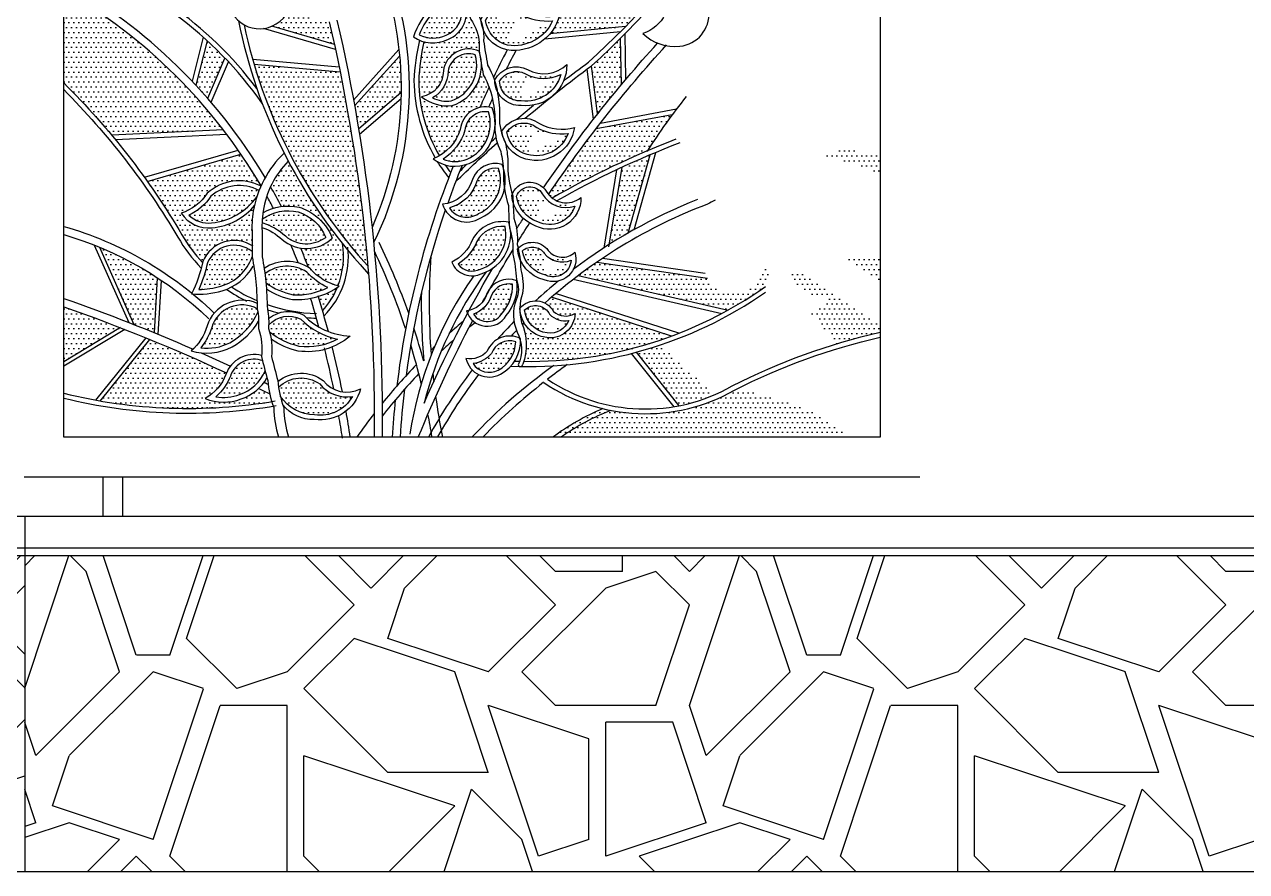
# Model space of a CAD drawing. Extents: x -6708 to 51378, y -17661 to 34250.
# Drawn here: x 40178 to 41725, y 3709 to 4782 of the extents above; entities that cross this region are included whole.
import ezdxf

# ---------------------------------------------------------------- set-up
doc = ezdxf.new("R2010")
doc.units = 0
doc.header["$LTSCALE"] = 5
doc.header["$MEASUREMENT"] = 0
for name, color, linetype in [('0-BCA', 33, 'CONTINUOUS'), ('0-HATCH', 8, 'CONTINUOUS'), ('1', 1, 'CONTINUOUS'), ('MET', 2, 'CONTINUOUS')]:
    doc.layers.add(name, color=color, linetype=linetype)
pattern_1 = [(0, (12084.568, 8246.9115), (3.125, 6.25), [0, -6.25])]

msp = doc.modelspace()

# ---------------------------------------------------------------- hatches: boundary and pattern name
at = {"layer": '0-HATCH'}
h = msp.add_hatch(dxfattribs=at)
h.set_pattern_fill('GRAVEL', color=256, scale=600, angle=45, style=0)
h.set_pattern_definition([(135, (71954.3, 9161.4), (-6e-14, 848.528), [180, -420]), (135, (71742.2, 9458.4), (-6e-14, 848.528), [150, -450]), (135, (71784.6, 9458.4), (-6e-14, 848.528), [120, -480]), (135, (72017.96, 9437.2), (-6e-14, 848.528), [90, -90, 120, -300]), (135, (72039.17, 9458.4), (-6e-14, 848.528), [120, -30, 150, -300]), (135, (72314.94, 9352.35), (-6e-14, 848.528), [150, -450]), (135, (71933.1, 9776.6), (-6e-14, 848.528), [150, -450]), (45, (72124, 9161.4), (848.528, 1e-13), [90, -510]), (45, (72378.6, 9543.27), (848.528, 1e-13), [60, -540]), (45, (71954.3, 9161.4), (848.528, 1e-13), [90, -510]), (45, (72293.7, 9585.7), (848.528, 1e-13), [30, -570]), (45, (72102.8, 9437.2), (848.528, 1e-13), [90, -510]), (45, (71911.9, 9331.13), (848.528, 1e-13), [150, -450]), (45, (72166.45, 9670.54), (848.528, 1e-13), [90, -510]), (45, (71954.3, 9543.27), (848.528, 1e-13), [120, -480]), (45, (71933.1, 9564.5), (848.528, 1e-13), [120, -480]), (45, (71699.76, 9416), (848.528, 1e-13), [60, -540]), (45, (71699.76, 9543.27), (848.528, 1e-13), [150, -450]), (90, (72039.17, 9161.43), (424.264, 424.264), [254.558, -593.97]), (90, (72017.96, 9225.07), (424.264, 424.264), [127.279, -721.249]), (90, (72060.4, 9649.33), (424.264, 424.264), [169.706, -678.823]), (90, (72081.6, 9670.54), (424.264, 424.264), [127.279, -721.249]), (7e-15, (72187.66, 9479.63), (424.264, -424.264), [42.427, -806.102]), (7e-15, (72039.17, 9161.43), (424.264, -424.264), [84.853, -763.676]), (7e-15, (72039.17, 9416), (424.264, -424.264), [84.853, -763.676]), (7e-15, (72039.17, 9628.1), (424.264, -424.264), [84.853, -763.676]), (7e-15, (71996.74, 9840.25), (424.264, -424.264), [127.279, -721.249]), (7e-15, (71975.53, 9819.04), (424.264, -424.264), [84.853, -763.676]), (7e-15, (72039.17, 9840.25), (424.264, -424.264), [84.853, -763.676]), (7e-15, (71784.6, 9331.13), (424.264, -424.264), [127.279, -721.249]), (108.43495, (71911.9, 9712.97), (-424.264, 424.264), [67.08, -1274.561]), (108.43495, (71911.9, 9500.84), (-424.264, 424.264), [67.08, -1274.561]), (108.43495, (72187.66, 9479.63), (-424.264, 424.264), [134.16, -1207.481]), (108.43495, (72272.51, 9606.9), (-424.264, 424.264), [134.16, -1207.481]), (108.43495, (72166.45, 9500.84), (-424.264, 424.264), [134.16, -1207.481]), (108.43495, (71996.74, 9840.25), (-424.264, 424.264), [134.16, -1207.481]), (108.43495, (72187.66, 9225.07), (-424.264, 424.264), [201.246, -1140.395]), (108.43495, (72208.87, 9246.28), (-424.264, 424.264), [201.246, -1140.395]), (108.43495, (72378.58, 9415.99), (-424.264, 424.264), [201.246, -1140.395]), (71.56505, (72145.23, 9606.9), (424.264, 424.264), [67.08, -1274.561]), (71.56505, (71933.1, 9776.6), (424.264, 424.264), [67.08, -805.001, 134.16, -335.4]), (71.56505, (71933.1, 9691.76), (424.264, 424.264), [134.16, -1207.481]), (71.56505, (72230.1, 9479.63), (424.264, 424.264), [134.16, -1207.481]), (71.56505, (72251.3, 9458.4), (424.264, 424.264), [134.16, -1207.481]), (71.56505, (72145.23, 9649.33), (424.264, 424.264), [201.246, -1140.395]), (18.43495, (72145.23, 9437.2), (424.264, 424.264), [67.08, -1274.561]), (18.43495, (71827.04, 9670.54), (424.264, 424.264), [67.08, -1274.561]), (18.43495, (71784.6, 9458.4), (424.264, 424.264), [134.16, -1207.481]), (18.43495, (71827.04, 9458.4), (424.264, 424.264), [134.16, -1207.481]), (18.43495, (72081.6, 9797.82), (424.264, 424.264), [134.16, -1207.481]), (18.43495, (72208.87, 9246.28), (424.264, 424.264), [134.16, -1207.481]), (18.43495, (71827.04, 9288.7), (424.264, 424.264), [201.246, -1140.395]), (341.56505, (71933.1, 9691.76), (424.264, -424.264), [134.16, -1207.481]), (341.56505, (71890.68, 9691.76), (424.264, -424.264), [134.16, -1207.481]), (341.56505, (71996.74, 9161.43), (424.264, -424.264), [67.08, -1274.561]), (341.56505, (72039.17, 9458.4), (424.264, -424.264), [67.08, -1274.561]), (341.56505, (72081.6, 9670.54), (424.264, -424.264), [67.08, -1274.561])])
h.paths.add_polyline_path([(39677.4, 4109.5), (39777.9, 4109.5), (39777.9, 3709.5), (39677.4, 3709.5)])
h.paths.add_polyline_path([(40077.9, 4109.5), (40178.5, 4109.5), (40178.5, 3709.5), (40077.9, 3709.5)])
h = msp.add_hatch(dxfattribs=at)
h.set_pattern_fill('GRAVEL', color=256, scale=600, angle=45, style=0)
h.set_pattern_definition([(45, (12169.4, 8331.76), (6e-14, 848.528), [180, -420]), (45, (12381.55, 8628.75), (6e-14, 848.528), [150, -450]), (45, (12339.1, 8628.75), (6e-14, 848.528), [120, -480]), (45, (12105.8, 8607.54), (6e-14, 848.528), [90, -90, 120, -300]), (45, (12084.57, 8628.75), (6e-14, 848.528), [120, -30, 150, -300]), (45, (11808.8, 8522.7), (6e-14, 848.528), [150, -450]), (45, (12190.63, 8946.95), (6e-14, 848.528), [150, -450]), (135, (11999.7, 8331.76), (-848.528, 1e-13), [90, -510]), (135, (11745.16, 8713.6), (-848.528, 1e-13), [60, -540]), (135, (12169.4, 8331.76), (-848.528, 1e-13), [90, -510]), (135, (11830, 8756), (-848.528, 1e-13), [30, -570]), (135, (12020.9, 8607.54), (-848.528, 1e-13), [90, -510]), (135, (12211.85, 8501.47), (-848.528, 1e-13), [150, -450]), (135, (11957.3, 8840.9), (-848.528, 1e-13), [90, -510]), (135, (12169.4, 8713.6), (-848.528, 1e-13), [120, -480]), (135, (12190.63, 8734.8), (-848.528, 1e-13), [120, -480]), (135, (12424, 8586.3), (-848.528, 1e-13), [60, -540]), (135, (12424, 8713.6), (-848.528, 1e-13), [150, -450]), (90, (12084.57, 8331.76), (-424.264, 424.264), [254.558, -593.97]), (90, (12105.8, 8395.4), (-424.264, 424.264), [127.279, -721.249]), (90, (12063.36, 8819.67), (-424.264, 424.264), [169.706, -678.823]), (90, (12042.14, 8840.9), (-424.264, 424.264), [127.279, -721.249]), (180, (11936.08, 8649.96), (-424.264, -424.264), [42.427, -806.102]), (180, (12084.57, 8331.76), (-424.264, -424.264), [84.853, -763.676]), (180, (12084.57, 8586.32), (-424.264, -424.264), [84.853, -763.676]), (180, (12084.57, 8798.45), (-424.264, -424.264), [84.853, -763.676]), (180, (12127, 9010.6), (-424.264, -424.264), [127.279, -721.249]), (180, (12148.2, 8989.37), (-424.264, -424.264), [84.853, -763.676]), (180, (12084.57, 9010.6), (-424.264, -424.264), [84.853, -763.676]), (180, (12339.13, 8501.47), (-424.264, -424.264), [127.279, -721.249]), (71.56505, (12211.85, 8883.3), (424.264, 424.264), [67.08, -1274.561]), (71.56505, (12211.85, 8671.18), (424.264, 424.264), [67.08, -1274.561]), (71.56505, (11936.08, 8649.96), (424.264, 424.264), [134.16, -1207.481]), (71.56505, (11851.22, 8777.24), (424.264, 424.264), [134.16, -1207.481]), (71.56505, (11957.3, 8671.18), (424.264, 424.264), [134.16, -1207.481]), (71.56505, (12127, 9010.6), (424.264, 424.264), [134.16, -1207.481]), (71.56505, (11936.08, 8395.4), (424.264, 424.264), [201.246, -1140.395]), (71.56505, (11914.86, 8416.62), (424.264, 424.264), [201.246, -1140.395]), (71.56505, (11745.16, 8586.32), (424.264, 424.264), [201.246, -1140.395]), (108.43495, (11978.5, 8777.24), (-424.264, 424.264), [67.08, -1274.561]), (108.43495, (12190.63, 8946.95), (-424.264, 424.264), [67.08, -805.001, 134.16, -335.4]), (108.43495, (12190.63, 8862.1), (-424.264, 424.264), [134.16, -1207.481]), (108.43495, (11893.65, 8649.96), (-424.264, 424.264), [134.16, -1207.481]), (108.43495, (11872.44, 8628.75), (-424.264, 424.264), [134.16, -1207.481]), (108.43495, (11978.5, 8819.67), (-424.264, 424.264), [201.246, -1140.395]), (161.56505, (11978.5, 8607.54), (-424.264, 424.264), [67.08, -1274.561]), (161.56505, (12296.7, 8840.88), (-424.264, 424.264), [67.08, -1274.561]), (161.56505, (12339.13, 8628.75), (-424.264, 424.264), [134.16, -1207.481]), (161.56505, (12296.7, 8628.75), (-424.264, 424.264), [134.16, -1207.481]), (161.56505, (12042.14, 8968.16), (-424.264, 424.264), [134.16, -1207.481]), (161.56505, (11914.86, 8416.62), (-424.264, 424.264), [134.16, -1207.481]), (161.56505, (12296.7, 8459.04), (-424.264, 424.264), [201.246, -1140.395]), (198.43495, (12190.63, 8862.1), (-424.264, -424.264), [134.16, -1207.481]), (198.43495, (12233.06, 8862.1), (-424.264, -424.264), [134.16, -1207.481]), (198.43495, (12127, 8331.76), (-424.264, -424.264), [67.08, -1274.561]), (198.43495, (12084.57, 8628.75), (-424.264, -424.264), [67.08, -1274.561]), (198.43495, (12042.14, 8840.88), (-424.264, -424.264), [67.08, -1274.561])])
h.paths.add_polyline_path([(40178.5, 4109.5), (40178.5, 3709.5), (43677.4, 3709.5), (43677.4, 4109.5)])
at = {"layer": 'MET'}
h = msp.add_hatch(dxfattribs=at)
h.set_pattern_fill('DOTS', color=256, scale=100, style=0)
h.set_pattern_definition(pattern_1)
h.paths.add_polyline_path([(40979.3, 4823.6), (40826, 4795, 0.000296), (40825.4, 4794, 0.102783), (40855.4, 4793.7, -0.111165), (40843.2, 4770.4), (40938.8, 4779.4, 0.015604)])
h.paths.add_polyline_path([(41079.3, 4963.7), (40945.9, 4955.8, 0.010349), (40918.6, 4924.6), (41059.1, 4930.8, 0.010066)])
h.paths.add_polyline_path([(41156.7, 5130.6, 0.053262), (40988.8, 4999.8), (41108.9, 5018, 0.031871)])
h = msp.add_hatch(dxfattribs=at)
h.set_pattern_fill('DOTS', scale=100, style=0)
h.set_pattern_definition(pattern_1)
edge = h.paths.add_edge_path()
edge.add_arc((40792.2, 4357.2), 24.5, 71.5768, 160.3033)
edge.add_arc((40742.4, 4387.2), 34.4, 275.7529, 320.8708, ccw=False)
edge.add_arc((40766.3, 4365.8), 24.2, 212.2523, 298.1657)
edge.add_arc((40758, 4381.5), 41.9, 298.0731, 358.5435)
edge = h.paths.add_edge_path()
edge.add_arc((40825, 4406.4), 19.8, 26.1456, 133.9812, ccw=False)
edge.add_arc((40863, 4435.8), 29, 225.6729, 278.075)
edge.add_arc((40843.5, 4416.7), 25.4, 261.6893, 337.9388, ccw=False)
edge.add_arc((40843.3, 4423.6), 32.3, 185.3549, 263.8417, ccw=False)
edge = h.paths.add_edge_path()
edge.add_arc((40821, 4481.9), 18.5, 34.7628, 132.7768, ccw=False)
edge.add_arc((40858.9, 4510.4), 29, 218.2828, 292.3511)
edge.add_arc((40847.2, 4485.3), 22.8, 245.8707, 355.6218, ccw=False)
edge.add_arc((40846.4, 4502.1), 38.6, 189.9909, 257.211, ccw=False)
edge = h.paths.add_edge_path()
edge.add_arc((40790.9, 4430), 23.6, 77.867, 156.4098)
edge.add_arc((40734.4, 4449.6), 36.3, 289.1803, 343.7899, ccw=False)
edge.add_arc((40764.1, 4427.5), 21.6, 214.3541, 330.787)
edge.add_arc((40744.4, 4451), 51.5, 318.5729, 362.2749)
edge = h.paths.add_edge_path()
edge.add_arc((40782.8, 4489.9), 36.5, 84.292, 151.3415)
edge.add_arc((40694.8, 4529.6), 60.2, 302.3873, 338.3712, ccw=False)
edge.add_arc((40744.8, 4491.9), 22.1, 216.6058, 298.1262)
edge.add_arc((40741.2, 4516.5), 46.2, 287.5358, 372.1232)
edge = h.paths.add_edge_path()
edge.add_arc((40817.9, 4558.2), 18.2, 31.6944, 158.7938, ccw=False)
edge.add_arc((40863.8, 4585.3), 35.1, 209.9539, 288.287)
edge.add_arc((40842.8, 4562.3), 33.6, 243.2441, 342.116, ccw=False)
edge.add_arc((40840.9, 4570.5), 40.4, 188.1268, 250.9374, ccw=False)
edge = h.paths.add_edge_path()
edge.add_arc((40774, 4575.6), 24.5, 80.198, 160.4093)
edge.add_arc((40703.3, 4597.9), 49.6, 284.6699, 343.5005, ccw=False)
edge.add_arc((40737.9, 4564.2), 26.3, 212.9125, 304.51)
edge.add_arc((40735, 4584.7), 45.7, 292.9115, 379.2699)
edge = h.paths.add_edge_path()
edge.add_arc((40810.3, 4631.3), 26.1, 50.9417, 146.4228, ccw=False)
edge.add_arc((40858.4, 4709.3), 65.8, 241.3063, 276.7007)
edge.add_arc((40825.9, 4658.6), 42.8, 254.3449, 339.8674, ccw=False)
edge.add_arc((40823, 4651.2), 34.8, 189.0064, 255.7128, ccw=False)
edge = h.paths.add_edge_path()
edge.add_arc((40761.4, 4645.8), 25.9, 81.1666, 174.8095)
edge.add_arc((40673.7, 4666.4), 64.5, 302.039, 343.5829, ccw=False)
edge.add_arc((40723.3, 4647.2), 38.7, 246.6656, 293.4272)
edge.add_arc((40719.1, 4656.3), 48.7, 293.6978, 378.0338)
edge = h.paths.add_edge_path()
edge.add_arc((40800.9, 4697.2), 25.2, 63.4248, 148.4833, ccw=False)
edge.add_arc((40835.5, 4761.3), 47.6, 240.683, 296.8199)
edge.add_arc((40812.7, 4731), 46, 262.8804, 344.6489, ccw=False)
edge.add_arc((40805.4, 4711.3), 26, 182.014, 273.4981, ccw=False)
edge = h.paths.add_edge_path()
edge.add_arc((40740.3, 4718.8), 26.3, 71.4014, 171.2686)
edge.add_arc((40674.7, 4723.5), 39.6, 299.7351, 359.1111, ccw=False)
edge.add_arc((40713.6, 4731.7), 46.8, 245.8155, 275.6657)
edge.add_arc((40702.4, 4730.6), 48.1, 289.1317, 375.8481)
edge = h.paths.add_edge_path()
edge.add_arc((40722.6, 4758.4), 48.3, 80.7215, 120.5242)
edge.add_arc((40760.5, 4737.1), 88.6, 134.7962, 158.931)
edge.add_arc((40694.9, 4802.6), 37.8, 242.9832, 296.3684)
edge.add_arc((40701.3, 4797.2), 30.3, 290.0811, 376.8318)
edge = h.paths.add_edge_path()
edge.add_arc((40785.9, 4777.1), 26.1, 43.1749, 157.2066, ccw=False)
edge.add_arc((40841.1, 4866.2), 79.9, 243.0519, 273.8288)
edge.add_arc((40797.5, 4809.2), 54, 261.6878, 335.0862, ccw=False)
edge.add_arc((40798.6, 4791.9), 37.1, 187.1713, 256.0957, ccw=False)
edge = h.paths.add_edge_path()
edge.add_arc((40765.8, 4851.9), 28.4, 53.8953, 190.5436, ccw=False)
edge.add_arc((40832.2, 4953.1), 92.7, 237.5778, 260.5634)
edge.add_arc((40750.2, 4932.7), 97.5, 276.0003, 313.2797, ccw=False)
edge.add_arc((40762, 4867.2), 31.6, 220.3688, 267.0518, ccw=False)
h = msp.add_hatch(dxfattribs=at)
h.set_pattern_fill('DOTS', color=256, scale=100, style=0)
h.set_pattern_definition(pattern_1)
h.paths.add_polyline_path([(40754.2, 4676.9, -0.001097), (40756.4, 4681.2, -0.005939), (40766.1, 4703, 0.044288), (40758.8, 4718.2, -0.003625), (40756.5, 4730.8, -0.324126), (40719.5, 4679.3, -0.198244), (40680.8, 4690.4, 0.361189), (40708.4, 4723.3, -0.501947), (40753.7, 4748.2, -0.000323), (40753.6, 4749.3, 0.156949), (40745.3, 4785, -0.101274), (40735.4, 4813, -0.03088), (40723, 4840, 0.039107), (40717, 4846, 0.036089), (40698, 4806.8, -0.176208), (40734.8, 4811.2, -0.424854), (40714.1, 4763.2, -0.17978), (40683.7, 4760.3, 0.041284), (40677.1, 4710.9, 0.127883), (40703.3, 4615.9, 0.188197), (40729.7, 4649.3, -0.318704)])
at = {"layer": 'MET', "linetype": 'CONTINUOUS'}
h = msp.add_hatch(dxfattribs=at)
h.set_pattern_fill('DOTS', color=256, scale=100, style=0)
h.set_pattern_definition(pattern_1)
h.paths.add_polyline_path([(40227.9, 4825.5), (40227.9, 4708.1, -0.023587), (40288.6, 4641.9), (40429.9, 4648.7, 0.099038)])
h.paths.add_polyline_path([(40409.6, 4568.4, -0.315427), (40477.5, 4577.4, -0.00052), (40477.6, 4577.7, 0.017344), (40452.2, 4617.8), (40333.7, 4583.4, -0.021153), (40377.5, 4515.8, 0.054369), (40403.7, 4480.6, 0.001844), (40404, 4481.9, -0.461655), (40466.1, 4502.1, -0.007468), (40466.4, 4516.9, -0.058651), (40467.7, 4545.8, -0.012704), (40469.1, 4552.6, -0.201809), (40415.7, 4524.8, -0.279095), (40376.6, 4543, 0.164509)])
at = {"layer": 'MET'}
h = msp.add_hatch(dxfattribs=at)
h.set_pattern_fill('DOTS', color=256, scale=100, style=0)
h.set_pattern_definition(pattern_1)
h.paths.add_polyline_path([(40577.7, 4721.8), (40468.9, 4731.5, 0.111187), (40607.6, 4482), (40612.8, 4476.4, 0.028069)])
h.paths.add_polyline_path([(40564, 4785.3, -0.236624), (40533, 4797.3, -0.092086), (40525.9, 4806.1), (40514.6, 4809.8, -0.259894), (40496.6, 4782.9, -0.038094), (40491.4, 4780.1), (40570.4, 4756.9, 0.003299)])
h.paths.add_polyline_path([(40480.8, 4820.9), (40447.8, 4831.8, 0.008253), (40450.9, 4810.6, 0.187076), (40474.8, 4815.9, -0.060634)])
h = msp.add_hatch(dxfattribs=at)
h.set_pattern_fill('DOTS', color=256, scale=100, style=0)
h.set_pattern_definition(pattern_1)
h.paths.add_polyline_path([(40932.4, 4764.4, -0.013011), (40895.8, 4729.9), (40903.6, 4668.8, -0.007038), (40933.6, 4705.8)])
at = {"layer": 'MET', "linetype": 'CONTINUOUS'}
h = msp.add_hatch(dxfattribs=at)
h.set_pattern_fill('DOTS', color=256, scale=100, style=0)
h.set_pattern_definition(pattern_1)
h.paths.add_polyline_path([(40431.9, 4739.6, 0.016289), (40409.5, 4761.5), (40395.2, 4705.1, -0.007974), (40410.1, 4688.7)])
h.paths.add_polyline_path([(40512.1, 4609.1, 0.085747), (40489.7, 4576.7, -0.010283), (40503.4, 4551.6, -0.088971), (40526, 4550.7, -0.090608), (40546.7, 4539.7, -0.140702), (40567.8, 4511.6, -0.233474), (40527.9, 4499, -0.009509), (40537.5, 4474.5, -0.012903), (40539.8, 4473, 0.152599), (40575, 4451.1, 0.136221), (40580.5, 4504.7, -0.047669)])
h.paths.add_polyline_path([(40574.2, 4449.1, -0.071251), (40550, 4437.8, -0.003893), (40555.4, 4419.6, 0.087448)])
at = {"layer": 'MET'}
h = msp.add_hatch(dxfattribs=at)
h.set_pattern_fill('DOTS', color=256, scale=100, style=0)
h.set_pattern_definition(pattern_1)
h.paths.add_polyline_path([(40654.9, 4696.4, 0.026131), (40653, 4742.1), (40596, 4679, -0.003305), (40601, 4650)])
h = msp.add_hatch(dxfattribs=at)
h.set_pattern_fill('DOTS', color=256, scale=100, style=0)
h.set_pattern_definition(pattern_1)
h.paths.add_polyline_path([(40998, 4668), (40901.7, 4650.2, 0.015305), (40841.4, 4566.8, 0.055966), (40846, 4562.3, -0.029175), (40966.2, 4621.9, -0.016007)])
h = msp.add_hatch(dxfattribs=at)
h.set_pattern_fill('DOTS', color=256, scale=100, style=0)
h.set_pattern_definition(pattern_1)
h.paths.add_polyline_path([(40845.1, 4436.7, 0.00422), (40836.7, 4429.3, -0.150316), (40847.6, 4418.8, 0.331441), (40874.9, 4416.2, -0.451642), (40839.1, 4385.6, -0.237215), (40810.3, 4404.3, 0.001037), (40808.4, 4402.4, -0.168607), (40810.1, 4355.6, 0.093072), (40997.2, 4387.6)])
h.paths.add_polyline_path([(40902.4, 4481.1, 0.010986), (40878.9, 4464.1), (41068.7, 4420.5, 0.027093), (41115.8, 4450.2, -0.125067), (41120.5, 4465.9, 0.056122), (41111.3, 4484.9, -0.378279), (41095.4, 4447.4, -0.436418), (41042.6, 4460.7)])
h.paths.add_polyline_path([(41261.1, 4617.3), (41212.4, 4624.9, 0.005089), (41189.1, 4617), (41261.1, 4593.6)])
h = msp.add_hatch(dxfattribs=at)
h.set_pattern_fill('DOTS', color=256, scale=100, style=0)
h.set_pattern_definition(pattern_1)
h.paths.add_polyline_path([(40970.2, 4617.1, 0.008608), (40934.2, 4601.1), (40918, 4503.3, -0.010585), (40942.2, 4518)])
h = msp.add_hatch(dxfattribs=at)
h.set_pattern_fill('DOTS', scale=100, style=0)
h.set_pattern_definition(pattern_1)
h.paths.add_polyline_path([(40472.2, 4563.8, -0.015951), (40475.1, 4571.9, 0.314344), (40414.2, 4564.5, -0.131146), (40386.4, 4540.6, 0.223388), (40415.1, 4530.8, 0.213147)])
h.paths.add_polyline_path([(40508.4, 4514.3, 0.347577), (40559.5, 4512.5, 0.222597), (40524.4, 4544.9, 0.206856), (40479.2, 4535.9, 0.009459), (40478.9, 4531.2, -0.11711)])
h = msp.add_hatch(dxfattribs=at)
h.set_pattern_fill('DOTS', scale=100, style=0)
h.set_pattern_definition(pattern_1)
h.paths.add_polyline_path([(40466.4, 4487.7, 0.000117), (40466.4, 4487.9, -0.003517), (40466.2, 4494.8, 0.489687), (40409.7, 4480.1, -0.048306), (40398.8, 4446.6, 0.074583), (40426.8, 4450.7, 0.23813)])
h.paths.add_polyline_path([(40482.5, 4466.4, -0.004907), (40483.8, 4456.3, -0.000458), (40483.9, 4454.8, 0.101386), (40518.2, 4439.8, 0.129701), (40562.3, 4449.1, -0.109915), (40535.7, 4468.5, 0.323746)])
h.paths.add_polyline_path([(40473.6, 4417.7, 0.01156), (40472.9, 4421.6, 0.000146), (40472.9, 4422.1, 0.472912), (40415.2, 4398.6, -0.105823), (40401.3, 4372.5, 0.145286), (40438.2, 4379.1, 0.159444)])
h.paths.add_polyline_path([(40525.8, 4374.5, 0.164545), (40574.3, 4383.6, -0.142619), (40528.1, 4409, 0.348834), (40487.2, 4401.3, -0.012315), (40487, 4397.1, -0.014463), (40488.4, 4392.6, 0.111348)])
h.paths.add_polyline_path([(40482.8, 4343.7, -0.00325), (40479.5, 4356.4, 0.420078), (40438.8, 4336.9, -0.122003), (40420.5, 4310.8, 0.14191), (40450.4, 4313.7, 0.223667)])
h.paths.add_polyline_path([(40545.3, 4287.8, 0.31487), (40593.2, 4311.1, -0.271394), (40552, 4326.9, 0.367571), (40499.8, 4322.8, 0.021902), (40502, 4311.6, 0.248649)])
at = {"layer": 'MET', "linetype": 'CONTINUOUS'}
h = msp.add_hatch(dxfattribs=at)
h.set_pattern_fill('DOTS', color=256, scale=100, style=0)
h.set_pattern_definition(pattern_1)
h.paths.add_polyline_path([(40346.8, 4461.1, 0.046925), (40273.3, 4500), (40316.4, 4402.3, -0.003181), (40342.6, 4391.7)])
h.paths.add_polyline_path([(40299.6, 4398.2, 0.00864), (40227.9, 4424.6), (40227.9, 4355.1)])
h.paths.add_polyline_path([(40433.2, 4338.9, -0.013264), (40433.9, 4340.8, 0.011996), (40336.8, 4383.3), (40274, 4305.5, 0.084112), (40491.2, 4304.7, -0.018968), (40488.7, 4314.3, 0.001777), (40474.6, 4321.2, -0.11308), (40452.4, 4308, -0.19603), (40407.1, 4308.6, 0.170741)])
at = {"layer": 'MET'}
h = msp.add_hatch(dxfattribs=at)
h.set_pattern_fill('DOTS', color=256, scale=100, style=0)
h.set_pattern_definition(pattern_1)
h.paths.add_polyline_path([(41261.1, 4490.8, 0.017976), (41212.1, 4487.5), (41261.1, 4457.7)])
h.paths.add_polyline_path([(41154.1, 4472.3, -0.006614), (41143.4, 4463.5, -0.144518), (41156.3, 4450.4, 0.311183), (41193.7, 4441.2, -0.21329), (41174.1, 4416), (41204.5, 4377.3, -0.018358), (41261.1, 4392.3), (41261.1, 4401.6)])
h.paths.add_polyline_path([(40982.4, 4376.1, -0.014857), (40952.5, 4367.1), (41006.4, 4299.3, 0.053776), (41051.9, 4313.4)])
h = msp.add_hatch(dxfattribs=at)
h.set_pattern_fill('DOTS', color=256, scale=100, style=0)
h.set_pattern_definition(pattern_1)
h.paths.add_polyline_path([(40909.9, 4295.7, 0.056926), (40846.8, 4259.5), (41227.4, 4259.5, 0.127841), (41077.5, 4319.4, 0.000245), (41076.8, 4319.1, -0.191306)])

# ---------------------------------------------------------------- linework, layer by layer
at = {"layer": '0-BCA', "color": 3}
for p, q in [((40177.9, 4209.5), (41311.1, 4209.5)), ((40277.3, 4209.5), (40277.3, 4159.5)), ((40302.3, 4209.5), (40302.3, 4159.5)), ((40178.5, 4159.5), (40178.5, 3709.5)), ((40077.9, 4109.5), (43777.9, 4109.5))]:
    msp.add_line(p, q, dxfattribs=at)
at = {"layer": '0-BCA', "color": 5}
for p, q in [((40077.9, 4159.5), (43777.9, 4159.5)), ((38138.4, 3709.5), (45311.1, 3709.5))]:
    msp.add_line(p, q, dxfattribs=at)
at = {"layer": '1'}
for p, q in [((40570.4, 4756.9, 0), (40491.4, 4780.1, 0)), ((40938.8, 4779.4, 0), (40843.2, 4770.4, 0)), ((40404.5, 4766.1, 0), (40390.4, 4710.3, 0)), ((40571.8, 4750.2, 0), (40480.6, 4777, 0)), ((40932.3, 4772.8, 0), (40836.6, 4763.7, 0)), ((40933.6, 4705.8, 0), (40932.4, 4764.4, 0)), ((40939.4, 4712.8, 0), (40938.2, 4770.3, 0)), ((40409.5, 4761.5, 0), (40395.2, 4705.1, 0)), ((40594.7, 4686.4, 0), (40652.2, 4750.2, 0)), ((40410.1, 4688.7, 0), (40431.9, 4739.6, 0)), ((40414.4, 4683.6, 0), (40436.4, 4734.9, 0)), ((40576.5, 4727.9, 0), (40467.1, 4737.7, 0)), ((40596, 4679, 0), (40653, 4742.1, 0)), ((40577.7, 4721.8, 0), (40468.9, 4731.5, 0)), ((40898.4, 4662.2, 0), (40890.3, 4725.7, 0)), ((40903.6, 4668.8, 0), (40895.8, 4729.9, 0)), ((40601, 4650, 0), (40654.9, 4696.4, 0)), ((40602.2, 4643.1, 0), (40654.8, 4688.3, 0)), ((40907.3, 4657.3, 0), (41003.3, 4675.1, 0)), ((40901.7, 4650.2, 0), (40998, 4668, 0)), ((40429.9, 4648.7, 0), (40288.6, 4641.9, 0)), ((40434.3, 4642.9, 0), (40293.4, 4636.2, 0)), ((40330, 4588.6, 0), (40448.6, 4623, 0)), ((40333.7, 4583.4, 0), (40452.2, 4617.8, 0)), ((40942.2, 4518, 0), (40970.2, 4617.1, 0)), ((40949.6, 4522.2, 0), (40977.2, 4620.1, 0)), ((40927.6, 4598, 0), (40911.2, 4499, 0)), ((40934.2, 4601.1, 0), (40917.5, 4500.7, 0)), ((40266.6, 4502.7, 0), (40310.4, 4404.7, 0)), ((40273.3, 4500, 0), (40316.5, 4402.2, 0)), ((40909.8, 4486, 0), (41039.8, 4467.1, 0)), ((40902.4, 4481.1, 0), (41042.6, 4460.7, 0)), ((40342.6, 4391.7, 0), (40346.8, 4461.1, 0)), ((40347.5, 4389.7, 0), (40351.7, 4457.9, 0)), ((40872.8, 4459.4, 0), (41060.7, 4416.2, 0)), ((40878.9, 4464.1, 0), (41068.7, 4420.5, 0)), ((41006.2, 4391.1, 0), (40850.4, 4441.3, 0)), ((40997.2, 4387.6, 0), (40845.1, 4436.7, 0)), ((40299.6, 4398.2, 0), (40227.9, 4355.1, 0)), ((40305.4, 4395.9, 0), (40227.9, 4349.3, 0)), ((40331.9, 4385.3, 0), (40268.3, 4306.3, 0)), ((40336.6, 4383.1, 0), (40273.7, 4305.1, 0)), ((40946.1, 4365.4, 0), (40999.8, 4298.1, 0)), ((40952.5, 4367.1, 0), (41006.4, 4299.3, 0)), ((40077.9, 4119.5), (43777.9, 4119.5))]:
    msp.add_line(p, q, dxfattribs=at)
at = {"layer": '1', "color": 1, "elevation": 0}
msp.add_lwpolyline([(40227.9, 5759.5), (41261.1, 5759.5), (41261.1, 4259.5), (40227.9, 4259.5)], close=True, dxfattribs=at)
for points in [[(40812, 4663.3, -0.016374), (40895.8, 4729.8, 0.13015), (41167.4, 5143.2)], [(40860.4, 4710.5, -0.006045), (40892, 4734.5, 0.127504), (41158.6, 5135.9, 0.127504)], [(40626.5, 4889.9, -0.009761), (40634.6, 4863.1, -0.208179), (40620.1, 4505.4)], [(40643.7, 4855.8, -0.168907), (40686.2, 4869.6, -0.249457), (40728.7, 4852.2, 0.03088), (40741, 4825.1, 0.100136), (40750.8, 4797.5, -0.158377), (40759.2, 4761.5, 0.008948), (40764.4, 4730.4, -0.100671), (40777, 4694.4, -0.062282), (40779.2, 4665.2, 0.120989), (40786.6, 4633.2, -0.052555), (40789.9, 4608.7, 0.089477), (40796.4, 4565, 0.022272), (40797.7, 4536.7, -0.097925), (40801.9, 4503.5, -0.050393), (40806.3, 4471.5, -0.112896), (40808.4, 4441.5, 0.1518), (40807.4, 4404.8, -0.192061), (40808.8, 4351.9, -16.256874)], [(40647.7, 4844.5, -0.14309), (40688.5, 4858.5, -0.184664), (40723, 4840, 0.03088), (40735.4, 4813, 0.100136), (40745.1, 4785.3, -0.158377), (40753.6, 4749.3, 0.008948), (40758.8, 4718.2, -0.100671), (40771.4, 4682.3, -0.062282), (40773.6, 4653, 0.120989), (40781, 4621.1, -0.052555), (40784.3, 4596.6, 0.089477), (40790.8, 4552.8, 0.022272), (40792.1, 4524.5, -0.097925), (40796.2, 4491.3, -0.050393), (40800.7, 4459.3, -0.209993), (40800.4, 4433.6, 0.197948), (40801.8, 4392.6, -0.229576), (40803.1, 4351.1, -16.256874)], [(40629.7, 4847.5, -0.190731), (40618.1, 4524.9)], [(40477.6, 4577.7, 0.130713), (40227.9, 4825.5)], [(40513, 4822.9, 0.332028), (40474.8, 4815.9, -0.311183), (40436.4, 4816.5, 0.601436), (40496.6, 4782.9, 0.370087), (40513, 4822.9, 1.078008)], [(41037.5, 4811.6, 0.446759), (40988.8, 4794.8, -0.203971), (40960.9, 4770.8, 0.225979), (41007.6, 4754.5, 0.405502), (41044.4, 4798.6, 0.405502)], [(40449.1, 4786.9, 0.133926), (40603.1, 4478)], [(40456.3, 4781.7, 0.131383), (40607.6, 4482)], [(40564, 4785.3, -0.060065), (40620.7, 4259.5)], [(40573.7, 4787.6, -0.060068), (40630.7, 4259.3)], [(40678, 4762.2, 0.04199), (40671.1, 4711, 0.127799), (40698, 4613.1)], [(40683.7, 4760.3, 0.041284), (40677.1, 4710.9, 0.127883), (40703.3, 4615.9)], [(40789.1, 4749.8, 0.009651), (40771.8, 4715.1, 0.009651)], [(40800.2, 4749.3, 0.006661), (40788, 4725.7, 0.006661)], [(40835.1, 4575.4, -0.03452), (40979.4, 4758.5)], [(40841.4, 4566.8, -0.035921), (40990.8, 4756.2)], [(40227.9, 4708.1, -0.064232), (40377.5, 4515.8, 0.054369), (40403.7, 4480.6, 0.054369)], [(40766.1, 4703, 0.005939), (40756.4, 4681.2, 0.001097), (40754.2, 4676.9)], [(40227.9, 4699.6, -0.062647), (40372.3, 4512.8, 0.059051), (40402, 4473.7, 0.059051)], [(40770.4, 4688.2, 0.00294), (40765.6, 4677.4)], [(40837.8, 4692.5, -0.001399), (40844.9, 4698.2)], [(40801.2, 4662.1, -0.004235), (40822.5, 4680)], [(40781.9, 4645.2, -0.000136), (40782.5, 4645.8, -0.000136)], [(40723.9, 4582.9, -0.011043), (40776.5, 4632.3)], [(40768.8, 4633.5, -0.001243), (40774.8, 4638.9, -0.001243)], [(40784, 4639, -0.00001), (40784, 4639.1, -0.00001)], [(40506.8, 4619.3, 0.157299), (40467.7, 4545.8, 0.058651), (40466.4, 4516.9, 0.014697), (40466.4, 4487.9, -0.015354), (40471.1, 4456.3, -0.010415), (40472.9, 4421.6, -0.071318), (40474.3, 4397.1, -0.112487), (40478.2, 4361.5, 0.007782), (40486.1, 4331.3, 0.067424), (40493.7, 4297, 0.073523), (40499.7, 4259.5)], [(40512.1, 4609.1, 0.156748), (40480.4, 4545.8, 0.058651), (40479.1, 4516.9, 0.014697), (40479.1, 4487.9, -0.015354), (40483.8, 4456.3, -0.010415), (40485.7, 4421.6, -0.071318), (40487, 4397.1, -0.112487), (40490.9, 4361.5, 0.007782), (40498.8, 4331.3, 0.067424), (40506.4, 4297, 0.073523), (40512.4, 4259.5)], [(40720.9, 4602.6, 0.066433), (40649.5, 4324.4, 0.066433)], [(40700.7, 4608.6, 0.031268), (40715.2, 4588, 0.031268)], [(40710.6, 4604.4, 0.015546), (40717.7, 4594.5, 0.015546)], [(40732, 4603.4, 0.011897), (40713.8, 4555.6, 0.011897)], [(40729.3, 4596.5, -0.001895), (40738.2, 4605.1)], [(40476.9, 4577.7, 0.312643), (40409.6, 4568.4, -0.164509), (40376.6, 4543, 0.279095), (40415.7, 4524.8, 0.205451), (40469.8, 4553.4, 2.951473)], [(40475.1, 4571.9, 0.314344), (40414.2, 4564.5, -0.131146), (40386.4, 4540.6, 0.223388), (40415.1, 4530.8, 0.213147), (40472.2, 4563.8, 0.20574)], [(40493.3, 4549.3, 0.006383), (40485, 4564.7, 0.006383)], [(40503.4, 4551.6, 0.010283), (40489.7, 4576.7, 0.010283)], [(40480, 4543.6, -0.187596), (40526, 4550.7, -0.090608), (40546.7, 4539.7, 2.189733)], [(40710.7, 4546.9, 0.050134), (40661.2, 4337.5, 0.050134)], [(41052.5, 4559.5, 0.002359), (41042.4, 4554.5, 0.092106), (40836.7, 4429.3, 0.092106)], [(41029.8, 4560.3, 0.067671), (40872.7, 4472, 0.067671)], [(40479.3, 4536, -0.206182), (40524.4, 4544.9, -0.222597), (40559.5, 4512.5, -0.089432)], [(40546.7, 4539.7, -0.140702), (40567.8, 4511.6, -0.140702)], [(40801, 4523.3, -0.002318), (40809.4, 4536.5, -0.002318)], [(40227.9, 4526.4, -0.122754), (40418.4, 4416.7)], [(40227.9, 4516, -0.121121), (40411.5, 4409.5)], [(40478.7, 4525, -0.111431), (40504.4, 4509.8, 0.385382), (40567.8, 4511.6, 0.385382)], [(40479.1, 4531.2, -0.116422), (40508.4, 4514.3, 0.347577), (40559.5, 4512.5, 0.347577)], [(40802, 4506, -0.004305), (40817.4, 4530.5, -0.004305)], [(40467.7, 4501.2, 0.474677), (40404, 4481.9, -0.061522), (40389.6, 4441, 0.097386), (40428.5, 4445, 0.196314), (40467.6, 4476, 2.951473)], [(40466.2, 4494.8, 0.489687), (40409.7, 4480.1, -0.048306), (40398.8, 4446.6, 0.074583), (40426.8, 4450.7, 0.23813), (40466.4, 4487.7, 0.196463)], [(40524.7, 4480.1, 0.00894), (40515.4, 4502.8, 0.00894)], [(40575, 4451.1, 0.136221), (40580.5, 4504.7)], [(40793.1, 4510.7, -0.000498), (40794.9, 4513.6, -0.000498)], [(40537.5, 4474.5, 0.009509), (40527.9, 4499, 0.009509)], [(40557.4, 4413, 0.222034), (40587.6, 4500.3, 1.559764)], [(40758.4, 4431.2, -0.011299), (40796.5, 4497)], [(40484.4, 4447.2, 0.090465), (40517.4, 4433.8, 0.167574), (40576.6, 4450.7, -0.158491), (40539.8, 4473, 0.31014), (40481.5, 4473.2, 0.321507)], [(40483.9, 4454.8, 0.101386), (40518.2, 4439.8, 0.129701), (40562.3, 4449.1, -0.109915), (40535.7, 4468.5, 0.323746), (40482.5, 4466.4, 0.305746)], [(40684, 4302.7, -0.028347), (40770.8, 4473.5)], [(40854.1, 4457.3, 0.014382), (40825, 4432.2, 0.014382)], [(40433.9, 4446.8, 0.035559), (40459.4, 4431.8, 0.035559)], [(40440.3, 4449.7, 0.045318), (40472.5, 4432.4, 0.045318)], [(40555.2, 4419.4, 0.088172), (40574.2, 4449.1)], [(40793.7, 4349.5, 0.163819), (41116.2, 4443.2)], [(40810.1, 4355.6, 0.159494), (41115.8, 4450.2)], [(40227.9, 4435.2, -0.019811), (40391.6, 4370.9)], [(40227.9, 4424.6, -0.025172), (40433.9, 4340.8)], [(40472.7, 4428.9, 0.450681), (40409.4, 4400.3, -0.148254), (40389.1, 4368.7, 0.187658), (40441, 4373.8, 0.132224), (40474.6, 4406.5, 0.497796)], [(40472.9, 4422.1, 0.472912), (40415.2, 4398.6, -0.105823), (40401.3, 4372.5, 0.145286), (40438.2, 4379.1, 0.159444), (40473.6, 4417.7, 0.12411)], [(40485.4, 4427.4, 0.078817), (40547.8, 4416.2)], [(40550.9, 4399, 0.007854), (40540.3, 4435.4, 0.007854)], [(40562.8, 4393.3, 0.009672), (40549.8, 4438.5, 0.009672)], [(40485.8, 4420.9, 0.017636), (40499.9, 4416.8, 0.017636)], [(40487.2, 4409.6, -0.311484), (40531.7, 4413.8, 0.188383), (40590.3, 4387.5, -0.215235), (40524.7, 4368.6, -0.094051), (40490.4, 4383.7)], [(40487.2, 4401.3, -0.348834), (40528.1, 4409, 0.142619), (40574.3, 4383.6, -0.164545), (40525.8, 4374.5, -0.111348), (40488.4, 4392.6, -0.105573)], [(40534.7, 4410.9, 0.015696), (40547.7, 4410.2)], [(40806.2, 4414.4, 0.000338), (40805.6, 4413.7)], [(40676.6, 4259.5, -0.024257), (40745.5, 4407.1, -0.024257)], [(40797.7, 4405.8, 0.011364), (40777, 4383.6)], [(40800.9, 4394.7, 0.00371), (40794.2, 4387.6)], [(40810.3, 4404.3, 0.001037), (40808.4, 4402.4)], [(40840.2, 4332.8, 0.284288), (41074, 4324.4, -0.06271), (41261.1, 4392.3, -0.06271)], [(40835.6, 4328.7, 0.285875), (41076.8, 4319.1, -0.062252), (41261.2, 4386.1, -0.062252)], [(40401.9, 4366.4, -0.004578), (40438.8, 4349.5)], [(40478.4, 4363, 0.393332), (40433.2, 4338.9, -0.170741), (40407.1, 4308.6, 0.19603), (40452.4, 4308, 0.189489), (40485.1, 4334.8, 0.189489)], [(40569.7, 4320.2, 0.011142), (40557.8, 4372.6, 0.011142)], [(40580.6, 4316.9, 0.012097), (40567.7, 4374.3, 0.012097)], [(40480.1, 4356.1, 0.426444), (40438.8, 4336.9, -0.122003), (40420.5, 4310.8, 0.14191), (40450.4, 4313.7, 0.223667), (40482.8, 4343.7, 0.195523)], [(40798.6, 4355.9, 0.00309), (40804.9, 4355.7, 0.00309)], [(40498.9, 4330.1, -0.345455), (40556.2, 4331.2, 0.363771), (40603.5, 4320.7, -0.384388), (40545, 4281.8, -0.235997), (40505.2, 4300.5)], [(40499.8, 4322.8, -0.367571), (40552, 4326.9, 0.271394), (40593.2, 4311.1, -0.31487), (40545.3, 4287.8, -0.248649), (40502, 4311.6, -0.283444)], [(40744.8, 4344.6, 0.038021), (40689.4, 4259.5)], [(40752.9, 4338.8, 0.035818), (40701.1, 4260)], [(40227.9, 4315.2, 0.104198), (40495.7, 4305.4)], [(40474.6, 4321.2, -0.001777), (40488.7, 4314.3)], [(40481.4, 4329, -0.000653), (40486.6, 4326.5)], [(40481.8, 4329.6, -0.000692), (40482.5, 4328.5)], [(40659, 4320.1, 0.014161), (40653.7, 4259.5)], [(40227.9, 4309, 0.103623), (40496.7, 4299.5)], [(40647.5, 4306.8, 0.010932), (40643.7, 4259.5)], [(40580.7, 4258.3, 0.005971), (40576, 4286.7, 0.005971)], [(40590.6, 4259.8, 0.006823), (40585.2, 4292.5, 0.006823)]]:
    msp.add_lwpolyline(points, format="xyb", dxfattribs=at)
for points in [[(40734.8, 4811.2, 0.196169), (40694.3, 4804.7, 0.121333), (40670.5, 4766.3, 0.267544), (40714.1, 4763.2, 0.424854)], [(40730.3, 4806, 0.175439), (40698, 4800, 0.105699), (40677.8, 4768.9, 0.237244), (40711.7, 4768.7, 0.397699)], [(40755.7, 4788.1, -0.548134), (40808.5, 4799.9, 0.16447), (40855.4, 4793.7, -0.381849), (40788.6, 4749.9, -0.322068)], [(40761.8, 4787.2, -0.543135), (40804.9, 4795, 0.135102), (40846.5, 4786.5, -0.331679), (40789.7, 4755.8, -0.310147)], [(40753.6, 4748.3, 0.500179), (40708.4, 4723.3, -0.361189), (40680.8, 4690.4, 0.198244), (40719.5, 4679.3, 0.417673)], [(40748.7, 4743.7, 0.465603), (40714.4, 4722.8, -0.265033), (40694.4, 4689, 0.130987), (40718.2, 4685.2, 0.397526)], [(40773.4, 4712, -0.407265), (40815, 4725.1, 0.334187), (40864.6, 4731.6, -0.451391), (40806.8, 4679.4, -0.43311)], [(40779.4, 4710.4, -0.389173), (40812.2, 4719.8, 0.249963), (40857, 4718.8, -0.372734), (40807, 4685.4, -0.421821)], [(40769.9, 4676.6, 0.461543), (40729.7, 4649.3, -0.22665), (40695.6, 4612.1, 0.275832), (40741, 4606.2, 0.404152)], [(40765.4, 4671.4, 0.432961), (40735.6, 4648.1, -0.183281), (40707.9, 4611.7, 0.206915), (40738.6, 4611.7, 0.385547)], [(40782.4, 4647, -0.458959), (40830.1, 4656.6, 0.192137), (40874.2, 4651.6, -0.451828), (40812.8, 4611.7, -0.314399)], [(40788.6, 4645.7, -0.442519), (40826.8, 4651.5, 0.155677), (40866.1, 4643.9, -0.391506), (40814.4, 4617.5, -0.299569)], [(40782.6, 4604.9, 0.399739), (40745.2, 4585.7, -0.308794), (40707.2, 4554.5, 0.497927), (40755.7, 4537.3, 0.411249)], [(40778.2, 4599.8, 0.365015), (40750.9, 4583.8, -0.262488), (40715.9, 4549.9, 0.422404), (40752.8, 4542.6, 0.395718)], [(40794.8, 4565.5, -0.644225), (40838.6, 4570.9, 0.466611), (40882.4, 4563, -0.560733), (40825.4, 4526.8, -0.28756)], [(40800.9, 4564.8, -0.619419), (40833.5, 4567.8, 0.355755), (40874.8, 4552, -0.460328), (40827.7, 4532.3, -0.281137)], [(40791.3, 4531.6, 0.33136), (40745.3, 4509.9, -0.186911), (40718.9, 4481, 0.435587), (40757.5, 4466.9, 0.407127)], [(40786.4, 4526.2, 0.301201), (40750.8, 4507.4, -0.158313), (40727, 4478.7, 0.371501), (40755.2, 4472.4, 0.386808)], [(40802.1, 4497.4, -0.494509), (40840.9, 4496, 0.439154), (40874.8, 4493.7, -0.636382), (40836, 4458.7, -0.317352)], [(40808.4, 4495.4, -0.4558), (40836.1, 4492.4, 0.334927), (40869.9, 4483.5, -0.519187), (40837.9, 4464.5, -0.302013)], [(40801.5, 4457.6, 0.40531), (40763.5, 4441.5, -0.306295), (40737.7, 4419.5, 0.652669), (40787.9, 4413.5, 0.209826)], [(40795.8, 4453.1, 0.356786), (40769.2, 4439.4, -0.242894), (40746.3, 4415.3, 0.556781), (40783, 4417, 0.193031)], [(40805.1, 4422.8, -0.529954), (40847.6, 4418.8, 0.331441), (40874.9, 4416.2, -0.451642), (40839.1, 4385.6, -0.376142)], [(40811.2, 4420.6, -0.508622), (40842.8, 4415.1, 0.232717), (40867.1, 4407.1, -0.345546), (40839.9, 4391.6, -0.356511)], [(40805.9, 4384.4, 0.438946), (40763.9, 4368.5, -0.269356), (40736.9, 4359.3, 0.496727), (40780.6, 4339.2, 0.293647)], [(40799.9, 4380.4, 0.407719), (40769.1, 4365.4, -0.199447), (40745.9, 4352.9, 0.393474), (40777.8, 4344.5, 0.270151)]]:
    msp.add_lwpolyline(points, format="xyb", close=True, dxfattribs=at)
for points in [[(40603.1, 4478), (40613.6, 4466)], [(40607.6, 4482), (40612.8, 4476.4)]]:
    msp.add_lwpolyline(points, dxfattribs=at)
at = {"layer": '1', "color": 1}
for centre, radius, start, end in [((40089.1, 4413.4, 0), 479.1, 36.8858, 73.1536), ((40084.8, 4407.2, 0), 480.6, 34.8349, 72.6703), ((39886.8, 4232.3, 0), 694.3, 30.8447, 60.5747), ((41702.7, 4147.2, 0), 876.2, 141.6342, 147.1989), ((41416.1, 3563.7, 0), 1149.9, 111.07, 119.7202), ((41416.1, 3563.7, 0), 1143.9, 110.9319, 119.5512), ((39844.7, 4126, 0), 869.7, 19.5101, 25.9043), ((39844.7, 4126, 0), 859.7, 18.3689, 25.4334), ((41542.2, 4428.4, 0), 851.8, 175.911, 184.3729), ((41137.9, 4189.5, 0), 477.8, 144.9511, 171.1366), ((41137.9, 4189.5, 0), 467.8, 143.3249, 165.9949), ((41542.2, 4428.4, 0), 861.8, 179.0493, 184.8202), ((39844.7, 4126, 0), 869.7, 15.3322, 18.1974), ((41204.9, 3838.1, 0), 738.2, 129.643, 131.4967), ((40992.1, 4071.4, 0), 412.5, 126.1331, 127.4667), ((40992.1, 4071.4, 0), 412.5, 130.9213, 133.9798), ((39844.7, 4126, 0), 859.7, 13.5545, 16.9413), ((41204.9, 3838.1, 0), 738.2, 133.4496, 133.957), ((41204.9, 3838.1, 0), 738.2, 135.9436, 141.0402), ((41239.6, 3799.2, 0), 675.9, 125.3907, 137.0877), ((40805.9, 4352, 0), 2.93, 199.2462, 358.0177), ((41320, 3714.5, 0), 782.7, 125.5428, 127.8098), ((41204.9, 3838.1, 0), 728.2, 136.4201, 142.017), ((41542.2, 4428.4, 0), 851.8, 185.951, 186.6522), ((41320, 3714.5, 0), 782.7, 128.2714, 135.8188), ((41542.2, 4428.4, 0), 851.8, 187.9316, 191.4387), ((41204.9, 3838.1, 0), 738.2, 142.2851, 145.1949), ((39844.7, 4126, 0), 859.7, 8.9638, 10.915), ((41037.1, 4001.2, 0), 320.8, 113.3532, 126.3857), ((41037.1, 4001.2, 0), 314.8, 111.806, 124.717)]:
    msp.add_arc(centre, radius, start, end, dxfattribs=at)

doc.saveas('drawing.dxf')
